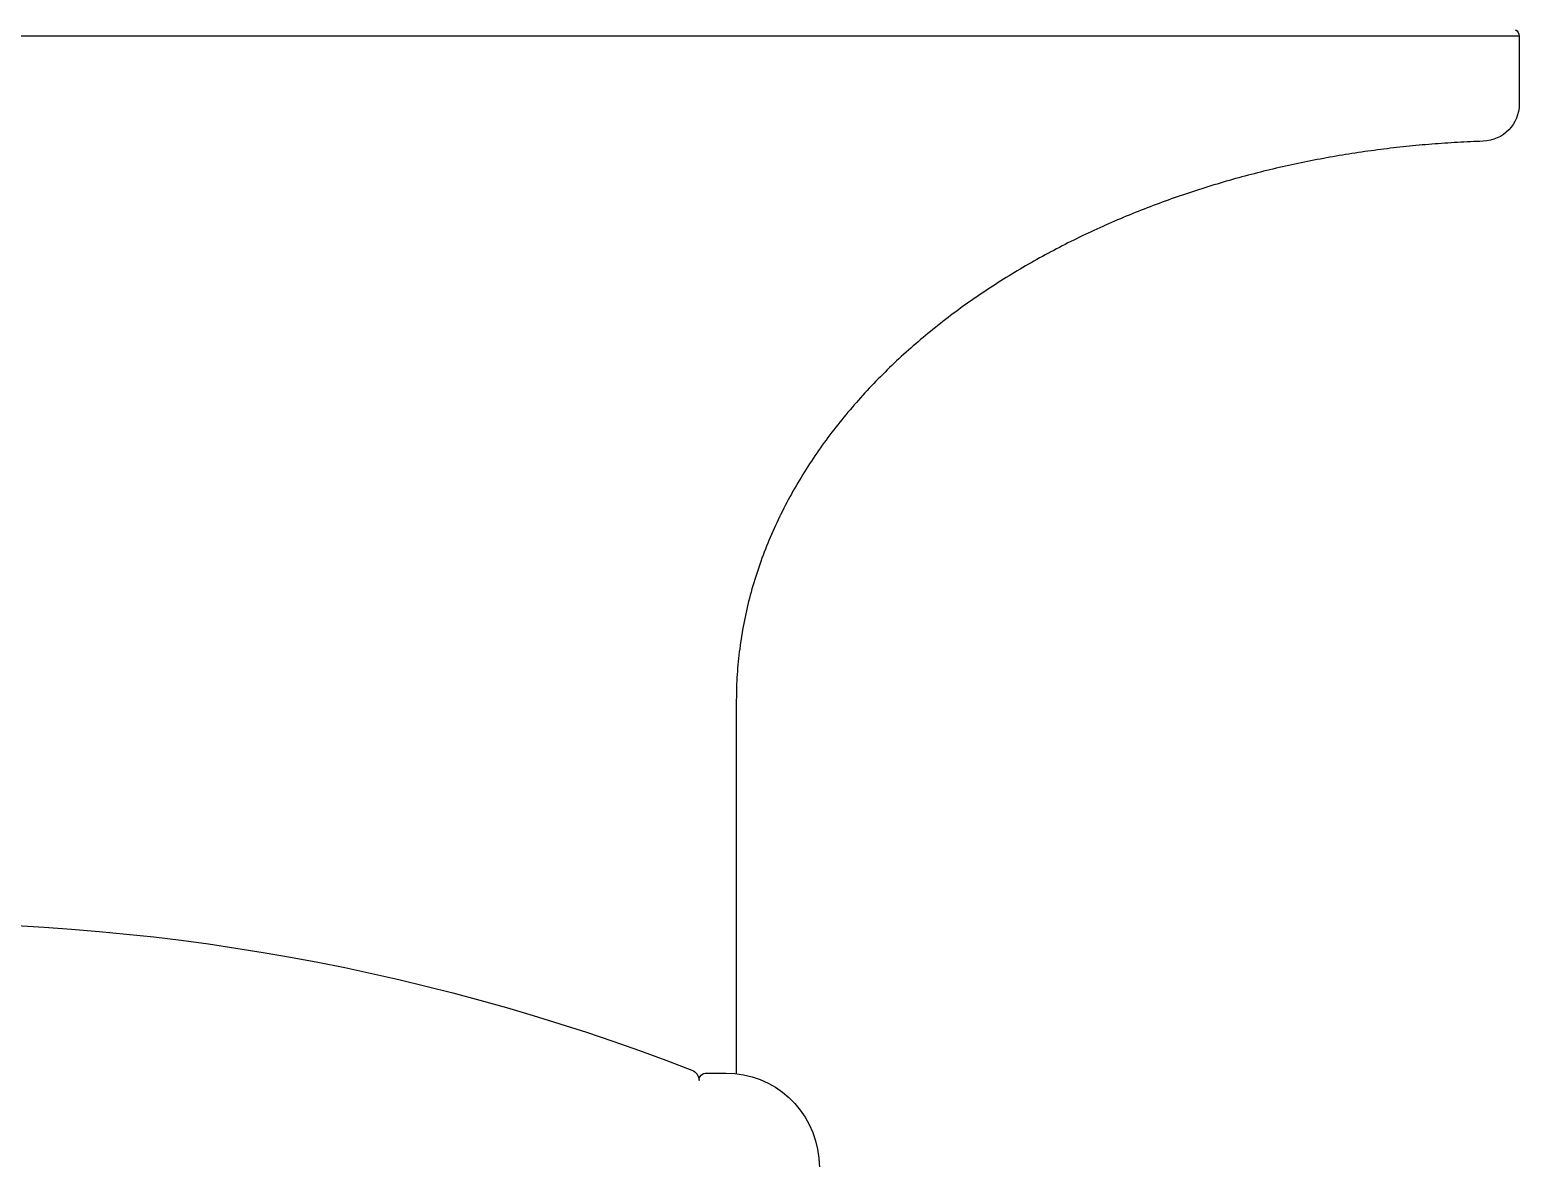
# Model space of a CAD drawing. Header units: millimetres. Extents: x 2213 to 82676, y 1050 to 28650.
# Drawn here: x 29813.77 to 29854.78, y 17311.06 to 17342.12 of the extents above; entities that cross this region are included whole.
import ezdxf

# ---------------------------------------------------------------- set-up
doc = ezdxf.new("R2010")
doc.units = ezdxf.units.MM
doc.header["$LTSCALE"] = 200
doc.layers.add('A-FIX', color=5, linetype='Continuous')

# ---------------------------------------------------------------- blocks, each defined once
blk = doc.blocks.new('A$C657279D5')
at = {"linetype": 'Continuous'}
for p, q in [((-161.194736, 854.582301), (-68.805355, 854.582301)), ((-161.194736, 854.582301), (-161.194736, 852.717455)), ((-161.194736, 854.582301), (-161.194736, 852.717455)), ((-139.637214, 836.309735), (-139.637214, 826.028101)), ((-138.815975, 826.044248), (-139.34978, 826.044248))]:
    blk.add_line(p, q, dxfattribs=at)
blk.add_lwpolyline([(-160.202307, 851.691292), (-160.114007, 851.688292), (-160.025707, 851.685292), (-159.937407, 851.681292), (-159.849207, 851.677292), (-159.760907, 851.673292), (-159.672607, 851.669292), (-159.584307, 851.664292), (-159.496007, 851.659292), (-159.407707, 851.654292), (-159.319407, 851.649292), (-159.231107, 851.643292), (-159.142807, 851.637292), (-159.054607, 851.631292), (-158.966307, 851.625292), (-158.878007, 851.618292), (-158.789807, 851.611292), (-158.701507, 851.604292), (-158.613307, 851.597292), (-158.525107, 851.589292), (-158.436907, 851.581292), (-158.348707, 851.573292), (-158.260507, 851.564292), (-158.172307, 851.555292), (-158.084207, 851.546292), (-157.996107, 851.537292), (-157.908007, 851.527292), (-157.819907, 851.518292), (-157.731807, 851.507292), (-157.643807, 851.497292), (-157.555807, 851.487292), (-157.467807, 851.476292), (-157.379907, 851.464292), (-157.292007, 851.453292), (-157.204107, 851.441292), (-157.116207, 851.429292), (-157.028407, 851.417292), (-156.940607, 851.405292), (-156.852807, 851.392292), (-156.765107, 851.379292), (-156.677407, 851.366292), (-156.589707, 851.352292), (-156.502107, 851.338292), (-156.414607, 851.324292), (-156.327007, 851.310292), (-156.239607, 851.295292), (-156.152107, 851.281292), (-156.064707, 851.265292), (-155.977407, 851.250292), (-155.890107, 851.234292), (-155.802807, 851.218292), (-155.715607, 851.202292), (-155.628507, 851.186292), (-155.541407, 851.169292), (-155.454307, 851.152292), (-155.367307, 851.135292), (-155.280407, 851.117292), (-155.193507, 851.099292), (-155.106707, 851.081292), (-155.019907, 851.063292), (-154.933307, 851.044292), (-154.846607, 851.025292), (-154.760007, 851.006292), (-154.673507, 850.986292), (-154.587107, 850.967292), (-154.500707, 850.947292), (-154.414407, 850.926292), (-154.328207, 850.906292), (-154.242007, 850.885292), (-154.155907, 850.864292), (-154.069907, 850.843292), (-153.983907, 850.821292), (-153.898107, 850.799292), (-153.812307, 850.777292), (-153.726507, 850.754292), (-153.640907, 850.732292), (-153.555307, 850.709292), (-153.469807, 850.685292), (-153.384407, 850.662292), (-153.299107, 850.638292), (-153.213907, 850.614292), (-153.128707, 850.589292), (-153.043707, 850.565292), (-152.958707, 850.540292), (-152.873807, 850.514292), (-152.789007, 850.489292), (-152.704307, 850.463292), (-152.619707, 850.437292), (-152.535207, 850.411292), (-152.450807, 850.384292), (-152.366407, 850.357292), (-152.282207, 850.330292), (-152.198107, 850.303292), (-152.114007, 850.275292), (-152.030107, 850.247292), (-151.946307, 850.218292), (-151.862607, 850.190292), (-151.778907, 850.161292), (-151.695407, 850.132292), (-151.612007, 850.102292), (-151.528707, 850.073292), (-151.445507, 850.043292), (-151.362407, 850.012292), (-151.279507, 849.982292), (-151.196607, 849.951292), (-151.113907, 849.920292), (-151.031207, 849.889292), (-150.948707, 849.857292), (-150.866307, 849.825292), (-150.784007, 849.793292), (-150.701807, 849.760292), (-150.619807, 849.727292), (-150.537907, 849.694292), (-150.456107, 849.661292), (-150.374407, 849.627292), (-150.292807, 849.593292), (-150.211407, 849.559292), (-150.130107, 849.524292), (-150.048907, 849.489292), (-149.967807, 849.454292), (-149.886907, 849.418292), (-149.806107, 849.383292), (-149.725407, 849.347292), (-149.644907, 849.310292), (-149.564507, 849.274292), (-149.484207, 849.237292), (-149.404107, 849.199292), (-149.324107, 849.162292), (-149.244307, 849.124292), (-149.164607, 849.086292), (-149.085007, 849.047292), (-149.005607, 849.009292), (-148.926307, 848.970292), (-148.847107, 848.930292), (-148.768107, 848.891292), (-148.689307, 848.851292), (-148.610607, 848.811292), (-148.532007, 848.770292), (-148.453607, 848.729292), (-148.375407, 848.688292), (-148.297307, 848.647292), (-148.219307, 848.605292), (-148.141507, 848.563292), (-148.063907, 848.521292), (-147.986507, 848.478292), (-147.909207, 848.435292), (-147.832107, 848.392292), (-147.755207, 848.348292), (-147.678407, 848.304292), (-147.601807, 848.260292), (-147.525407, 848.216292), (-147.449207, 848.171292), (-147.373107, 848.126292), (-147.297307, 848.080292), (-147.221607, 848.034292), (-147.146107, 847.988292), (-147.070907, 847.942292), (-146.995807, 847.895292), (-146.920907, 847.848292), (-146.846207, 847.801292), (-146.771707, 847.753292), (-146.697407, 847.705292), (-146.623307, 847.657292), (-146.549507, 847.609292), (-146.475807, 847.560292), (-146.402307, 847.510292), (-146.329107, 847.461292), (-146.256107, 847.411292), (-146.183307, 847.361292), (-146.110707, 847.310292), (-146.038407, 847.259292), (-145.966307, 847.208292), (-145.894407, 847.157292), (-145.822707, 847.105292), (-145.751307, 847.053292), (-145.680107, 847.000292), (-145.609207, 846.948292), (-145.538507, 846.894292), (-145.468007, 846.841292), (-145.397807, 846.787292), (-145.327807, 846.733292), (-145.258107, 846.679292), (-145.188707, 846.624292), (-145.119507, 846.569292), (-145.050507, 846.513292), (-144.981807, 846.458292), (-144.913407, 846.402292), (-144.845307, 846.345292), (-144.777407, 846.289292), (-144.709907, 846.232292), (-144.642507, 846.174292), (-144.575507, 846.116292), (-144.508807, 846.058292), (-144.442307, 846.000292), (-144.376207, 845.941292), (-144.310307, 845.882292), (-144.244707, 845.823292), (-144.179507, 845.763292), (-144.114507, 845.703292), (-144.049907, 845.643292), (-143.985507, 845.582292), (-143.921507, 845.521292), (-143.857807, 845.460292), (-143.794307, 845.398292), (-143.731307, 845.336292), (-143.668507, 845.274292), (-143.606107, 845.211292), (-143.544007, 845.148292), (-143.482207, 845.085292), (-143.420807, 845.021292), (-143.359707, 844.957292), (-143.298907, 844.893292), (-143.238507, 844.828292), (-143.178507, 844.763292), (-143.118807, 844.698292), (-143.059407, 844.633292), (-143.000407, 844.567292), (-142.941807, 844.500292), (-142.883507, 844.434292), (-142.825607, 844.367292), (-142.768107, 844.300292), (-142.711007, 844.232292), (-142.654207, 844.164292), (-142.597807, 844.096292), (-142.541907, 844.027292), (-142.486307, 843.958292), (-142.431107, 843.889292), (-142.376307, 843.820292), (-142.322007, 843.750292), (-142.268007, 843.680292), (-142.214507, 843.609292), (-142.161407, 843.538292), (-142.108707, 843.467292), (-142.056507, 843.396292), (-142.004707, 843.324292), (-141.953307, 843.252292), (-141.902407, 843.180292), (-141.851907, 843.107292), (-141.801907, 843.034292), (-141.752407, 842.961292), (-141.703307, 842.887292), (-141.654707, 842.813292), (-141.606607, 842.739292), (-141.558907, 842.664292), (-141.511707, 842.590292), (-141.465007, 842.514292), (-141.418807, 842.439292), (-141.373107, 842.363292), (-141.327907, 842.287292), (-141.283207, 842.211292), (-141.239007, 842.134292), (-141.195407, 842.057292), (-141.152207, 841.980292), (-141.109607, 841.902292), (-141.067507, 841.825292), (-141.025907, 841.746292), (-140.984807, 841.668292), (-140.944307, 841.589292), (-140.904407, 841.510292), (-140.864907, 841.431292), (-140.826107, 841.352292), (-140.787807, 841.272292), (-140.750007, 841.192292), (-140.712807, 841.111292), (-140.676207, 841.031292), (-140.640107, 840.950292), (-140.604607, 840.869292), (-140.569707, 840.787292), (-140.535407, 840.706292), (-140.501707, 840.624292), (-140.468507, 840.542292), (-140.436007, 840.460292), (-140.404007, 840.377292), (-140.372607, 840.294292), (-140.341907, 840.211292), (-140.311707, 840.128292), (-140.282207, 840.045292), (-140.253307, 839.961292), (-140.225007, 839.877292), (-140.197307, 839.793292), (-140.170207, 839.709292), (-140.143807, 839.624292), (-140.118107, 839.539292), (-140.092907, 839.454292), (-140.068407, 839.369292), (-140.044607, 839.284292), (-140.021407, 839.198292), (-139.998807, 839.113292), (-139.977007, 839.027292), (-139.955707, 838.941292), (-139.935207, 838.854292), (-139.915307, 838.768292), (-139.896007, 838.681292), (-139.877507, 838.595292), (-139.859607, 838.508292), (-139.842407, 838.421292), (-139.825807, 838.334292), (-139.810007, 838.247292), (-139.794807, 838.159292), (-139.780307, 838.072292), (-139.766507, 837.984292), (-139.753407, 837.897292), (-139.740907, 837.809292), (-139.729207, 837.721292), (-139.718107, 837.633292), (-139.707807, 837.545292), (-139.698107, 837.457292), (-139.689207, 837.369292), (-139.680907, 837.281292), (-139.673407, 837.193292), (-139.666507, 837.104292), (-139.660407, 837.016292), (-139.655007, 836.928292), (-139.650307, 836.839292), (-139.646307, 836.751292), (-139.643007, 836.663292), (-139.640507, 836.574292), (-139.638707, 836.486292), (-139.637607, 836.398292), (-139.637207, 836.309292)], dxfattribs=at)
for centre, radius, start, end in [((-160.989426, 854.582301), 0.20531, 119.999645, 180), ((-160.168187, 852.717455), 1.026549, 180, 268.097906), ((-116.79702, 770.549417), 59.628108, 64.361421, 111.256015), ((-139.34978, 823.477876), 2.566372, 90, 175.03861), ((-138.815975, 825.838938), 0.20531, 359.448887, 90), ((-138.302701, 825.834001), 0.307965, 111.256015, 179.448887), ((73.505271, 805), 216.221947, 175.03861, 177.260295)]:
    blk.add_arc(centre, radius, start, end, dxfattribs=at)

msp = doc.modelspace()

# ---------------------------------------------------------------- block references
at = {"layer": 'A-FIX', "xscale": -1}
msp.add_blockref('A$C657279D5', (29693.587, 16487.363), dxfattribs=at)

doc.saveas('drawing.dxf')
